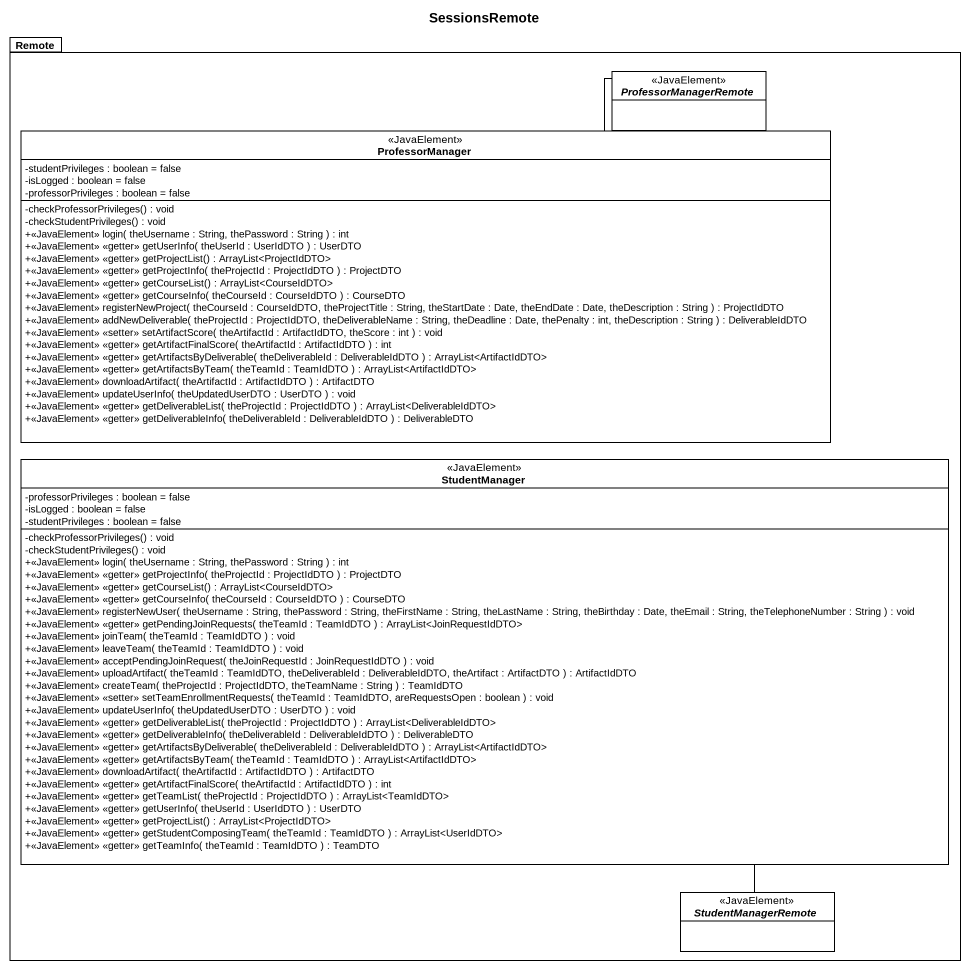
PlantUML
@startuml
title SessionsRemote
hide circle
hide empty members
skinparam classAttributeIconSize 0
package Remote {
  interface ProfessorManagerRemote <<JavaElement>>
  class ProfessorManager <<JavaElement>> {
    -studentPrivileges : boolean = false
    -isLogged : boolean = false
    -professorPrivileges : boolean = false
    -checkProfessorPrivileges() : void
    -checkStudentPrivileges() : void
    +<<JavaElement>> login( theUsername : String, thePassword : String ) : int
    +<<JavaElement>> <<getter>> getUserInfo( theUserId : UserIdDTO ) : UserDTO
    +<<JavaElement>> <<getter>> getProjectList() : ArrayList<ProjectIdDTO>
    +<<JavaElement>> <<getter>> getProjectInfo( theProjectId : ProjectIdDTO ) : ProjectDTO
    +<<JavaElement>> <<getter>> getCourseList() : ArrayList<CourseIdDTO>
    +<<JavaElement>> <<getter>> getCourseInfo( theCourseId : CourseIdDTO ) : CourseDTO
    +<<JavaElement>> registerNewProject( theCourseId : CourseIdDTO, theProjectTitle : String, theStartDate : Date, theEndDate : Date, theDescription : String ) : ProjectIdDTO
    +<<JavaElement>> addNewDeliverable( theProjectId : ProjectIdDTO, theDeliverableName : String, theDeadline : Date, thePenalty : int, theDescription : String ) : DeliverableIdDTO
    +<<JavaElement>> <<setter>> setArtifactScore( theArtifactId : ArtifactIdDTO, theScore : int ) : void
    +<<JavaElement>> <<getter>> getArtifactFinalScore( theArtifactId : ArtifactIdDTO ) : int
    +<<JavaElement>> <<getter>> getArtifactsByDeliverable( theDeliverableId : DeliverableIdDTO ) : ArrayList<ArtifactIdDTO>
    +<<JavaElement>> <<getter>> getArtifactsByTeam( theTeamId : TeamIdDTO ) : ArrayList<ArtifactIdDTO>
    +<<JavaElement>> downloadArtifact( theArtifactId : ArtifactIdDTO ) : ArtifactDTO
    +<<JavaElement>> updateUserInfo( theUpdatedUserDTO : UserDTO ) : void
    +<<JavaElement>> <<getter>> getDeliverableList( theProjectId : ProjectIdDTO ) : ArrayList<DeliverableIdDTO>
    +<<JavaElement>> <<getter>> getDeliverableInfo( theDeliverableId : DeliverableIdDTO ) : DeliverableDTO
  }
  class StudentManager <<JavaElement>> {
    -professorPrivileges : boolean = false
    -isLogged : boolean = false
    -studentPrivileges : boolean = false
    -checkProfessorPrivileges() : void
    -checkStudentPrivileges() : void
    +<<JavaElement>> login( theUsername : String, thePassword : String ) : int
    +<<JavaElement>> <<getter>> getProjectInfo( theProjectId : ProjectIdDTO ) : ProjectDTO
    +<<JavaElement>> <<getter>> getCourseList() : ArrayList<CourseIdDTO>
    +<<JavaElement>> <<getter>> getCourseInfo( theCourseId : CourseIdDTO ) : CourseDTO
    +<<JavaElement>> registerNewUser( theUsername : String, thePassword : String, theFirstName : String, theLastName : String, theBirthday : Date, theEmail : String, theTelephoneNumber : String ) : void
    +<<JavaElement>> <<getter>> getPendingJoinRequests( theTeamId : TeamIdDTO ) : ArrayList<JoinRequestIdDTO>
    +<<JavaElement>> joinTeam( theTeamId : TeamIdDTO ) : void
    +<<JavaElement>> leaveTeam( theTeamId : TeamIdDTO ) : void
    +<<JavaElement>> acceptPendingJoinRequest( theJoinRequestId : JoinRequestIdDTO ) : void
    +<<JavaElement>> uploadArtifact( theTeamId : TeamIdDTO, theDeliverableId : DeliverableIdDTO, theArtifact : ArtifactDTO ) : ArtifactIdDTO
    +<<JavaElement>> createTeam( theProjectId : ProjectIdDTO, theTeamName : String ) : TeamIdDTO
    +<<JavaElement>> <<setter>> setTeamEnrollmentRequests( theTeamId : TeamIdDTO, areRequestsOpen : boolean ) : void
    +<<JavaElement>> updateUserInfo( theUpdatedUserDTO : UserDTO ) : void
    +<<JavaElement>> <<getter>> getDeliverableList( theProjectId : ProjectIdDTO ) : ArrayList<DeliverableIdDTO>
    +<<JavaElement>> <<getter>> getDeliverableInfo( theDeliverableId : DeliverableIdDTO ) : DeliverableDTO
    +<<JavaElement>> <<getter>> getArtifactsByDeliverable( theDeliverableId : DeliverableIdDTO ) : ArrayList<ArtifactIdDTO>
    +<<JavaElement>> <<getter>> getArtifactsByTeam( theTeamId : TeamIdDTO ) : ArrayList<ArtifactIdDTO>
    +<<JavaElement>> downloadArtifact( theArtifactId : ArtifactIdDTO ) : ArtifactDTO
    +<<JavaElement>> <<getter>> getArtifactFinalScore( theArtifactId : ArtifactIdDTO ) : int
    +<<JavaElement>> <<getter>> getTeamList( theProjectId : ProjectIdDTO ) : ArrayList<TeamIdDTO>
    +<<JavaElement>> <<getter>> getUserInfo( theUserId : UserIdDTO ) : UserDTO
    +<<JavaElement>> <<getter>> getProjectList() : ArrayList<ProjectIdDTO>
    +<<JavaElement>> <<getter>> getStudentComposingTeam( theTeamId : TeamIdDTO ) : ArrayList<UserIdDTO>
    +<<JavaElement>> <<getter>> getTeamInfo( theTeamId : TeamIdDTO ) : TeamDTO
  }
  interface StudentManagerRemote <<JavaElement>>
}
ProfessorManager -up- ProfessorManagerRemote
StudentManager -- StudentManagerRemote
@enduml
